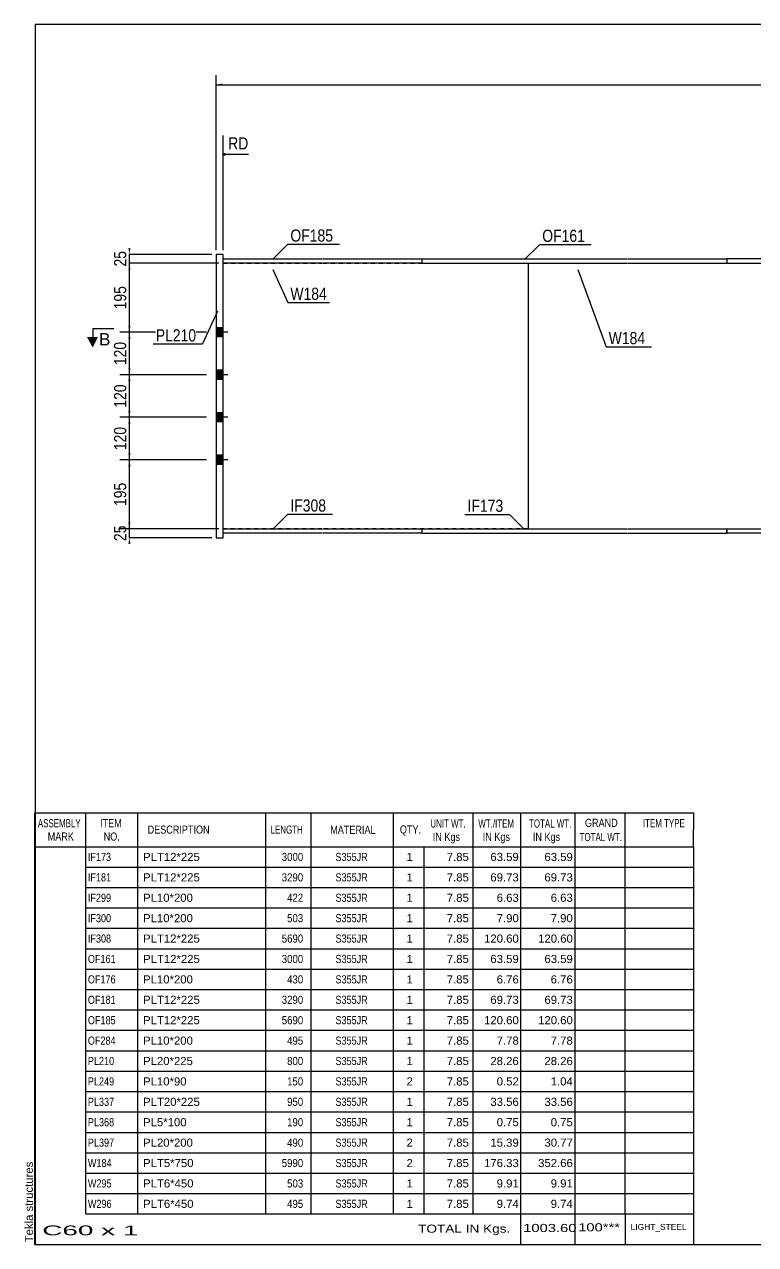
# Model space of a CAD drawing. Header units: millimetres. Extents: x -296 to 116, y -165 to 122.
# Drawn here: x -296.3 to -124.3, y -164.9 to 122.1 of the extents above; entities that cross this region are included whole.
import ezdxf

# ---------------------------------------------------------------- set-up
doc = ezdxf.new("R2010")
doc.units = ezdxf.units.MM
doc.linetypes.add('DXK_LINE_DOT1', pattern=[1.8814, 0.9407, -0.9407])
doc.styles.add('Arial', font='ARIAL.TTF', dxfattribs={"height": 0.2})
doc.styles.add('Arial Narrow', font='ARIALN.TTF', dxfattribs={"height": 0.2})

# ---------------------------------------------------------------- blocks, each defined once
blk = doc.blocks.new('Unknown-622170618-1210')
at = {"color": 5, "linetype": 'Continuous'}
for p, q in [((116.17, 122.15), (-293.83, 122.15)), ((-293.83, 122.15), (-293.83, -164.85)), ((116.17, -164.85), (116.17, 122.15)), ((-293.83, -164.85), (116.17, -164.85))]:
    blk.add_line(p, q, dxfattribs=at)
at = {"color": 174, "linetype": 'Continuous', "style": 'Arial'}
blk.add_text('Tekla structures', height=1.9102, rotation=90, dxfattribs=at).set_placement((-294.33, -164.35))
blk = doc.blocks.new('Part-622170618-11463 - 1436')
at = {"color": 2, "linetype": 'Continuous'}
for p, q in [((-131.05, 2.48), (-131.05, 3.48)), ((-131.05, 3.48), (-107.72, 3.48)), ((-107.62, 3.48), (13.48, 3.48)), ((13.58, 3.48), (49.41, 3.48)), ((49.41, 3.48), (49.41, 2.48)), ((-107.72, 2.48), (-131.05, 2.48)), ((13.48, 2.48), (-107.62, 2.48)), ((49.41, 2.48), (13.58, 2.48))]:
    blk.add_line(p, q, dxfattribs=at)
blk = doc.blocks.new('Part-622170618-11465 - 1436')
at = {"color": 2, "linetype": 'Continuous'}
for p, q in [((-131.05, 66.98), (-131.05, 65.98)), ((-107.72, 66.98), (-131.05, 66.98)), ((13.48, 66.98), (-107.62, 66.98)), ((49.41, 66.98), (13.58, 66.98)), ((49.41, 65.98), (49.41, 66.98)), ((-131.05, 65.98), (-107.72, 65.98)), ((-107.62, 65.98), (13.48, 65.98)), ((13.58, 65.98), (49.41, 65.98))]:
    blk.add_line(p, q, dxfattribs=at)
blk = doc.blocks.new('Part-622170618-11467 - 1436')
at = {"color": 2, "linetype": 'Continuous'}
for p, q in [((-249.58, 2.48), (-249.58, 3.48)), ((-249.58, 3.48), (-226.25, 3.48)), ((-226.15, 3.48), (-202.82, 3.48)), ((-202.82, 3.48), (-202.82, 2.48)), ((-226.25, 2.48), (-249.58, 2.48)), ((-202.82, 2.48), (-226.15, 2.48))]:
    blk.add_line(p, q, dxfattribs=at)
blk = doc.blocks.new('Part-622170618-11459 - 1436')
at = {"color": 2, "linetype": 'Continuous'}
for p, q in [((-202.82, 66.98), (-202.82, 65.98)), ((-202.82, 66.98), (-154.48, 66.98)), ((-154.38, 66.98), (-131.05, 66.98)), ((-131.05, 66.98), (-131.05, 65.98)), ((-202.82, 65.98), (-154.48, 65.98)), ((-154.38, 65.98), (-131.05, 65.98))]:
    blk.add_line(p, q, dxfattribs=at)
blk = doc.blocks.new('Part-622170618-11462 - 1436')
at = {"color": 2, "linetype": 'Continuous'}
for p, q in [((-249.58, 65.98), (-249.58, 66.98)), ((-249.58, 66.98), (-226.25, 66.98)), ((-226.15, 66.98), (-202.82, 66.98)), ((-202.82, 66.98), (-202.82, 65.98)), ((-226.25, 65.98), (-249.58, 65.98)), ((-202.82, 65.98), (-226.15, 65.98))]:
    blk.add_line(p, q, dxfattribs=at)
blk = doc.blocks.new('Part-622170618-11468 - 1436')
at = {"color": 2, "linetype": 'Continuous'}
blk.add_line((-177.82, 65.98), (-177.82, 3.48), dxfattribs=at)
at = {"color": 7, "linetype": 'DXK_LINE_DOT1'}
for p, q in [((-177.82, 65.98), (-154.48, 65.98)), ((-154.38, 65.98), (-107.72, 65.98)), ((-107.62, 65.98), (13.48, 65.98)), ((13.58, 65.98), (49.41, 65.98)), ((49.41, 65.98), (49.41, 3.48)), ((-177.82, 3.48), (-154.48, 3.48)), ((-154.38, 3.48), (-107.72, 3.48)), ((-107.62, 3.48), (13.48, 3.48)), ((13.58, 3.48), (49.41, 3.48))]:
    blk.add_line(p, q, dxfattribs=at)
blk = doc.blocks.new('Part-622170618-11469 - 1436')
at = {"color": 2, "linetype": 'Continuous'}
for p, q in [((-202.82, 3.48), (-202.82, 2.48)), ((-202.82, 3.48), (-154.48, 3.48)), ((-154.38, 3.48), (-131.05, 3.48)), ((-131.05, 3.48), (-131.05, 2.48)), ((-202.82, 2.48), (-154.48, 2.48)), ((-154.38, 2.48), (-131.05, 2.48))]:
    blk.add_line(p, q, dxfattribs=at)
blk = doc.blocks.new('Part-622170618-11472 - 1436')
at = {"color": 2, "linetype": 'Continuous'}
for p, q in [((-249.58, 68.06), (-251.25, 68.06)), ((-251.25, 68.06), (-251.25, 1.4)), ((-249.58, 1.4), (-249.58, 68.06)), ((-251.25, 1.4), (-249.58, 1.4))]:
    blk.add_line(p, q, dxfattribs=at)
blk = doc.blocks.new('Part-622170618-11481 - 1436')
at = {"color": 7, "linetype": 'DXK_LINE_DOT1'}
for p, q in [((-249.58, 65.98), (-226.25, 65.98)), ((-249.58, 3.48), (-249.58, 65.98)), ((-226.15, 65.98), (-177.82, 65.98)), ((-226.25, 3.48), (-249.58, 3.48)), ((-177.82, 3.48), (-226.15, 3.48))]:
    blk.add_line(p, q, dxfattribs=at)
at = {"color": 2, "linetype": 'Continuous'}
blk.add_line((-177.82, 65.98), (-177.82, 3.48), dxfattribs=at)
blk = doc.blocks.new('Bolt-622170618-11482 - 1436')
at = {"linetype": 'Continuous'}
for points in [[(-251.25, 50.81), (-251.25, 48.65), (-249.58, 48.65), (-249.58, 50.81)], [(-251.25, 50.81), (-251.25, 48.65), (-249.58, 48.65), (-249.58, 50.81)], [(-251.25, 40.81), (-251.25, 38.65), (-249.58, 38.65), (-249.58, 40.81)], [(-251.25, 40.81), (-251.25, 38.65), (-249.58, 38.65), (-249.58, 40.81)], [(-251.25, 30.81), (-251.25, 28.65), (-249.58, 28.65), (-249.58, 30.81)], [(-251.25, 30.81), (-251.25, 28.65), (-249.58, 28.65), (-249.58, 30.81)], [(-251.25, 20.81), (-251.25, 18.65), (-249.58, 18.65), (-249.58, 20.81)], [(-251.25, 20.81), (-251.25, 18.65), (-249.58, 18.65), (-249.58, 20.81)]]:
    blk.add_hatch(color=3, dxfattribs=at).paths.add_polyline_path(points)
at = {"color": 3, "linetype": 'Continuous'}
for p, q in [((-249.58, 50.81), (-251.25, 50.81)), ((-249.58, 50.81), (-251.25, 50.81)), ((-248.5, 49.73), (-251.25, 49.73)), ((-248.5, 49.73), (-251.25, 49.73)), ((-249.58, 48.65), (-251.25, 48.65)), ((-249.58, 48.65), (-251.25, 48.65)), ((-249.58, 40.81), (-251.25, 40.81)), ((-249.58, 40.81), (-251.25, 40.81)), ((-248.5, 39.73), (-251.25, 39.73)), ((-248.5, 39.73), (-251.25, 39.73)), ((-249.58, 38.65), (-251.25, 38.65)), ((-249.58, 38.65), (-251.25, 38.65)), ((-249.58, 30.81), (-251.25, 30.81)), ((-249.58, 30.81), (-251.25, 30.81)), ((-248.5, 29.73), (-251.25, 29.73)), ((-248.5, 29.73), (-251.25, 29.73)), ((-249.58, 28.65), (-251.25, 28.65)), ((-249.58, 28.65), (-251.25, 28.65)), ((-249.58, 20.81), (-251.25, 20.81)), ((-249.58, 20.81), (-251.25, 20.81)), ((-248.5, 19.73), (-251.25, 19.73)), ((-248.5, 19.73), (-251.25, 19.73)), ((-249.58, 18.65), (-251.25, 18.65)), ((-249.58, 18.65), (-251.25, 18.65))]:
    blk.add_line(p, q, dxfattribs=at)
blk = doc.blocks.new('StraightDimension-622170618-12787 - 1436')
at = {"linetype": 'Continuous'}
for points in [[(-271.89, 38.23), (-271.64, 39.73), (-271.39, 38.23)], [(-271.39, 31.23), (-271.64, 29.73), (-271.89, 31.23)]]:
    blk.add_hatch(color=7, dxfattribs=at).paths.add_polyline_path(points)
at = {"color": 7, "linetype": 'Continuous'}
for p, q in [((-253.5, 39.73), (-273.89, 39.73)), ((-271.64, 29.73), (-271.64, 39.73)), ((-253.5, 29.73), (-273.89, 29.73))]:
    blk.add_line(p, q, dxfattribs=at)
at = {"color": 0}
blk.add_wipeout([(-271.79, 38.07), (-275.99, 38.07), (-275.99, 31.39), (-271.79, 31.39)], dxfattribs=at)
at = {"color": 3, "style": 'Arial Narrow'}
blk.add_text('120', height=2.863, rotation=90.0002, dxfattribs=at).set_placement((-272.39, 31.99))
blk = doc.blocks.new('StraightDimension-622170618-12788 - 1436')
at = {"linetype": 'Continuous'}
for points in [[(-271.89, 28.23), (-271.64, 29.73), (-271.39, 28.23)], [(-271.39, 21.23), (-271.64, 19.73), (-271.89, 21.23)]]:
    blk.add_hatch(color=7, dxfattribs=at).paths.add_polyline_path(points)
at = {"color": 7, "linetype": 'Continuous'}
for p, q in [((-253.5, 29.73), (-273.89, 29.73)), ((-271.64, 19.73), (-271.64, 29.73)), ((-253.5, 19.73), (-273.89, 19.73))]:
    blk.add_line(p, q, dxfattribs=at)
at = {"color": 0}
blk.add_wipeout([(-271.79, 28.07), (-275.99, 28.07), (-275.99, 21.39), (-271.79, 21.39)], dxfattribs=at)
at = {"color": 3, "style": 'Arial Narrow'}
blk.add_text('120', height=2.863, rotation=90.0002, dxfattribs=at).set_placement((-272.39, 21.99))
blk = doc.blocks.new('StraightDimension-622170618-12785 - 1436')
at = {"linetype": 'Continuous'}
for points in [[(-271.89, 64.48), (-271.64, 65.98), (-271.39, 64.48)], [(-271.39, 51.23), (-271.64, 49.73), (-271.89, 51.23)]]:
    blk.add_hatch(color=7, dxfattribs=at).paths.add_polyline_path(points)
at = {"color": 7, "linetype": 'Continuous'}
for p, q in [((-250.58, 65.98), (-273.89, 65.98)), ((-271.64, 49.73), (-271.64, 65.98)), ((-253.5, 49.73), (-273.89, 49.73))]:
    blk.add_line(p, q, dxfattribs=at)
at = {"color": 0}
blk.add_wipeout([(-271.79, 61.2), (-275.99, 61.2), (-275.99, 54.51), (-271.79, 54.51)], dxfattribs=at)
at = {"color": 3, "style": 'Arial Narrow'}
blk.add_text('195', height=2.863, rotation=90.0002, dxfattribs=at).set_placement((-272.39, 55.11))
blk = doc.blocks.new('StraightDimension-622170618-12784 - 1436')
at = {"linetype": 'Continuous'}
for points in [[(-271.39, 69.56), (-271.64, 68.06), (-271.89, 69.56)], [(-271.89, 64.48), (-271.64, 65.98), (-271.39, 64.48)]]:
    blk.add_hatch(color=7, dxfattribs=at).paths.add_polyline_path(points)
at = {"color": 7, "linetype": 'Continuous'}
for p, q in [((-252.25, 68.06), (-273.89, 68.06)), ((-271.64, 65.98), (-271.64, 68.06)), ((-250.58, 65.98), (-273.89, 65.98))]:
    blk.add_line(p, q, dxfattribs=at)
at = {"color": 0}
blk.add_wipeout([(-271.79, 69.45), (-275.99, 69.45), (-275.99, 64.59), (-271.79, 64.59)], dxfattribs=at)
at = {"color": 3, "style": 'Arial Narrow'}
blk.add_text('25', height=2.863, rotation=90.0002, dxfattribs=at).set_placement((-272.39, 65.19))
blk = doc.blocks.new('StraightDimension-622170618-12790 - 1436')
at = {"linetype": 'Continuous'}
for points in [[(-271.39, 4.98), (-271.64, 3.48), (-271.89, 4.98)], [(-271.89, -0.1), (-271.64, 1.4), (-271.39, -0.1)]]:
    blk.add_hatch(color=7, dxfattribs=at).paths.add_polyline_path(points)
at = {"color": 7, "linetype": 'Continuous'}
for p, q in [((-250.58, 3.48), (-273.89, 3.48)), ((-271.64, 1.4), (-271.64, 3.48)), ((-252.25, 1.4), (-273.89, 1.4))]:
    blk.add_line(p, q, dxfattribs=at)
at = {"color": 0}
blk.add_wipeout([(-271.79, 4.87), (-275.99, 4.87), (-275.99, 0.01), (-271.79, 0.01)], dxfattribs=at)
at = {"color": 3, "style": 'Arial Narrow'}
blk.add_text('25', height=2.863, rotation=90.0002, dxfattribs=at).set_placement((-272.39, 0.61))
blk = doc.blocks.new('StraightDimension-622170618-13610 - 1436')
at = {"linetype": 'Continuous'}
for points in [[(-249.75, 107.72), (-251.25, 107.97), (-249.75, 108.22)], [(48.74, 108.22), (50.24, 107.97), (48.74, 107.72)]]:
    blk.add_hatch(color=7, dxfattribs=at).paths.add_polyline_path(points)
at = {"color": 7, "linetype": 'Continuous'}
for p, q in [((-251.25, 69.06), (-251.25, 110.22)), ((50.24, 75.31), (50.24, 110.22)), ((-251.25, 107.97), (50.24, 107.97))]:
    blk.add_line(p, q, dxfattribs=at)
at = {"color": 0}
blk.add_wipeout([(-95.33, 108.12), (-95.33, 112.32), (-105.67, 112.32), (-105.67, 108.12)], dxfattribs=at)
at = {"color": 3, "style": 'Arial Narrow'}
blk.add_text('12010', height=2.863, dxfattribs=at).set_placement((-105.07, 108.72))
blk = doc.blocks.new('StraightDimension-622170618-12786 - 1436')
at = {"linetype": 'Continuous'}
for points in [[(-271.89, 48.23), (-271.64, 49.73), (-271.39, 48.23)], [(-271.39, 41.23), (-271.64, 39.73), (-271.89, 41.23)]]:
    blk.add_hatch(color=7, dxfattribs=at).paths.add_polyline_path(points)
at = {"color": 7, "linetype": 'Continuous'}
for p, q in [((-253.5, 49.73), (-273.89, 49.73)), ((-271.64, 39.73), (-271.64, 49.73)), ((-253.5, 39.73), (-273.89, 39.73))]:
    blk.add_line(p, q, dxfattribs=at)
at = {"color": 0}
blk.add_wipeout([(-271.79, 48.07), (-275.99, 48.07), (-275.99, 41.39), (-271.79, 41.39)], dxfattribs=at)
at = {"color": 3, "style": 'Arial Narrow'}
blk.add_text('120', height=2.863, rotation=90.0002, dxfattribs=at).set_placement((-272.39, 41.99))
blk = doc.blocks.new('StraightDimension-622170618-12789 - 1436')
at = {"linetype": 'Continuous'}
for points in [[(-271.89, 18.23), (-271.64, 19.73), (-271.39, 18.23)], [(-271.39, 4.98), (-271.64, 3.48), (-271.89, 4.98)]]:
    blk.add_hatch(color=7, dxfattribs=at).paths.add_polyline_path(points)
at = {"color": 7, "linetype": 'Continuous'}
for p, q in [((-253.5, 19.73), (-273.89, 19.73)), ((-271.64, 3.48), (-271.64, 19.73)), ((-250.58, 3.48), (-273.89, 3.48))]:
    blk.add_line(p, q, dxfattribs=at)
at = {"color": 0}
blk.add_wipeout([(-271.79, 14.95), (-275.99, 14.95), (-275.99, 8.26), (-271.79, 8.26)], dxfattribs=at)
at = {"color": 3, "style": 'Arial Narrow'}
blk.add_text('195', height=2.863, rotation=90.0002, dxfattribs=at).set_placement((-272.39, 8.86))
blk = doc.blocks.new('StraightDimension-622170618-13617 - 1436')
at = {"linetype": 'Continuous'}
blk.add_hatch(color=7, dxfattribs=at).paths.add_polyline_path([(-12.44, 91.04), (-10.94, 90.79), (-12.44, 90.54)])
at = {"color": 7, "linetype": 'Continuous'}
for p, q in [((-10.94, 83.81), (-10.94, 95.29)), ((-22.83, 90.79), (-10.94, 90.79))]:
    blk.add_line(p, q, dxfattribs=at)
at = {"color": 0, "linetype": 'Continuous'}
blk.add_wipeout([(-243.05, 92.14), (-243.05, 96.34), (-249, 96.34), (-249, 92.14)], dxfattribs=at)
at = {"color": 7, "linetype": 'Continuous'}
for p, q in [((-249.58, 69.06), (-249.58, 96.04)), ((-249.08, 91.79), (-249.58, 91.54)), ((-249.08, 91.29), (-249.58, 91.54)), ((-243.65, 91.54), (-249.58, 91.54))]:
    blk.add_line(p, q, dxfattribs=at)
at = {"color": 3, "linetype": 'Continuous', "style": 'Arial Narrow'}
blk.add_text('RD', height=2.863, dxfattribs=at).set_placement((-248.4, 92.74))
at = {"color": 0}
blk.add_wipeout([(-11.72, 91.69), (-11.72, 95.89), (-22.06, 95.89), (-22.06, 91.69)], dxfattribs=at)
at = {"color": 3, "style": 'Arial Narrow'}
blk.add_text('10809', height=2.863, dxfattribs=at).set_placement((-21.46, 92.29))
blk = doc.blocks.new('CBS_BOM-622170618-14892')
at = {"color": 7, "linetype": 'Continuous'}
for p, q in [((-293.87, -71.28), (-293.87, -63.28)), ((-293.86, -63.28), (-138.94, -63.28)), ((-281.87, -71.28), (-281.87, -63.28)), ((-269.68, -71.28), (-269.68, -63.28)), ((-239.51, -71.28), (-239.51, -63.28)), ((-228.83, -71.28), (-228.83, -63.28)), ((-209.51, -71.28), (-209.51, -63.28)), ((-190.71, -71.28), (-190.71, -63.28)), ((-179.5, -71.28), (-179.5, -63.28)), ((-166.72, -71.28), (-166.72, -63.28)), ((-154.97, -71.28), (-154.97, -63.28)), ((-138.94, -63.29), (-138.95, -71.27)), ((-293.87, -71.28), (-138.94, -71.28)), ((-293.87, -76.08), (-293.87, -71.28)), ((-281.87, -76.08), (-281.87, -71.28)), ((-269.68, -76.08), (-269.68, -71.28)), ((-239.51, -76.08), (-239.51, -71.28)), ((-228.83, -76.08), (-228.83, -71.28)), ((-209.51, -76.08), (-209.51, -71.28)), ((-202.25, -76.08), (-202.25, -71.28)), ((-190.71, -76.08), (-190.71, -71.28)), ((-179.5, -76.08), (-179.5, -71.28)), ((-166.72, -76.08), (-166.72, -71.28)), ((-154.95, -76.08), (-154.95, -71.28)), ((-138.94, -71.29), (-138.94, -76.08)), ((-293.87, -80.88), (-293.87, -76.08)), ((-281.87, -76.08), (-138.94, -76.08)), ((-281.87, -80.88), (-281.87, -76.08)), ((-269.68, -80.88), (-269.68, -76.08)), ((-239.51, -80.88), (-239.51, -76.08)), ((-228.83, -80.88), (-228.83, -76.08)), ((-209.51, -80.88), (-209.51, -76.08)), ((-202.25, -80.88), (-202.25, -76.08)), ((-190.71, -80.88), (-190.71, -76.08)), ((-179.5, -80.88), (-179.5, -76.08)), ((-166.72, -80.88), (-166.72, -76.08)), ((-154.95, -80.88), (-154.95, -76.08)), ((-138.94, -76.09), (-138.94, -80.88)), ((-293.87, -85.68), (-293.87, -80.88)), ((-281.87, -80.88), (-138.94, -80.88)), ((-281.87, -85.68), (-281.87, -80.88)), ((-269.68, -85.68), (-269.68, -80.88)), ((-239.51, -85.68), (-239.51, -80.88)), ((-228.83, -85.68), (-228.83, -80.88)), ((-209.51, -85.68), (-209.51, -80.88)), ((-202.25, -85.68), (-202.25, -80.88)), ((-190.71, -85.68), (-190.71, -80.88)), ((-179.5, -85.68), (-179.5, -80.88)), ((-166.72, -85.68), (-166.72, -80.88)), ((-154.95, -85.68), (-154.95, -80.88)), ((-138.94, -80.89), (-138.94, -85.68)), ((-293.87, -90.48), (-293.87, -85.68)), ((-281.87, -85.68), (-138.94, -85.68)), ((-281.87, -90.48), (-281.87, -85.68)), ((-269.68, -90.48), (-269.68, -85.68)), ((-239.51, -90.48), (-239.51, -85.68)), ((-228.83, -90.48), (-228.83, -85.68)), ((-209.51, -90.48), (-209.51, -85.68)), ((-202.25, -90.48), (-202.25, -85.68)), ((-190.71, -90.48), (-190.71, -85.68)), ((-179.5, -90.48), (-179.5, -85.68)), ((-166.72, -90.48), (-166.72, -85.68)), ((-154.95, -90.48), (-154.95, -85.68)), ((-138.94, -85.69), (-138.94, -90.48)), ((-293.87, -95.28), (-293.87, -90.48)), ((-281.87, -90.48), (-138.94, -90.48)), ((-281.87, -95.28), (-281.87, -90.48)), ((-269.68, -95.28), (-269.68, -90.48)), ((-239.51, -95.28), (-239.51, -90.48)), ((-228.83, -95.28), (-228.83, -90.48)), ((-209.51, -95.28), (-209.51, -90.48)), ((-202.25, -95.28), (-202.25, -90.48)), ((-190.71, -95.28), (-190.71, -90.48)), ((-179.5, -95.28), (-179.5, -90.48)), ((-166.72, -95.28), (-166.72, -90.48)), ((-154.95, -95.28), (-154.95, -90.48)), ((-138.94, -90.49), (-138.94, -95.28)), ((-293.87, -100.08), (-293.87, -95.28)), ((-281.87, -95.28), (-138.94, -95.28)), ((-281.87, -100.08), (-281.87, -95.28)), ((-269.68, -100.08), (-269.68, -95.28)), ((-239.51, -100.08), (-239.51, -95.28)), ((-228.83, -100.08), (-228.83, -95.28)), ((-209.51, -100.08), (-209.51, -95.28)), ((-202.25, -100.08), (-202.25, -95.28)), ((-190.71, -100.08), (-190.71, -95.28)), ((-179.5, -100.08), (-179.5, -95.28)), ((-166.72, -100.08), (-166.72, -95.28)), ((-154.95, -100.08), (-154.95, -95.28)), ((-138.94, -95.29), (-138.94, -100.08)), ((-293.87, -104.88), (-293.87, -100.08)), ((-281.87, -100.08), (-138.94, -100.08)), ((-281.87, -104.88), (-281.87, -100.08)), ((-269.68, -104.88), (-269.68, -100.08)), ((-239.51, -104.88), (-239.51, -100.08)), ((-228.83, -104.88), (-228.83, -100.08)), ((-209.51, -104.88), (-209.51, -100.08)), ((-202.25, -104.88), (-202.25, -100.08)), ((-190.71, -104.88), (-190.71, -100.08)), ((-179.5, -104.88), (-179.5, -100.08)), ((-166.72, -104.88), (-166.72, -100.08)), ((-154.95, -104.88), (-154.95, -100.08)), ((-138.94, -100.09), (-138.94, -104.88)), ((-293.87, -109.68), (-293.87, -104.88)), ((-281.87, -104.88), (-138.94, -104.88)), ((-281.87, -109.68), (-281.87, -104.88)), ((-269.68, -109.68), (-269.68, -104.88)), ((-239.51, -109.68), (-239.51, -104.88)), ((-228.83, -109.68), (-228.83, -104.88)), ((-209.51, -109.68), (-209.51, -104.88)), ((-202.25, -109.68), (-202.25, -104.88)), ((-190.71, -109.68), (-190.71, -104.88)), ((-179.5, -109.68), (-179.5, -104.88)), ((-166.72, -109.68), (-166.72, -104.88)), ((-154.95, -109.68), (-154.95, -104.88)), ((-138.94, -104.89), (-138.94, -109.68)), ((-293.87, -114.48), (-293.87, -109.68)), ((-281.87, -109.68), (-138.94, -109.68)), ((-281.87, -114.48), (-281.87, -109.68)), ((-269.68, -114.48), (-269.68, -109.68)), ((-239.51, -114.48), (-239.51, -109.68)), ((-228.83, -114.48), (-228.83, -109.68)), ((-209.51, -114.48), (-209.51, -109.68)), ((-202.25, -114.48), (-202.25, -109.68)), ((-190.71, -114.48), (-190.71, -109.68)), ((-179.5, -114.48), (-179.5, -109.68)), ((-166.72, -114.48), (-166.72, -109.68)), ((-154.95, -114.48), (-154.95, -109.68)), ((-138.94, -109.69), (-138.94, -114.48)), ((-293.87, -119.28), (-293.87, -114.48)), ((-281.87, -114.48), (-138.94, -114.48)), ((-281.87, -119.28), (-281.87, -114.48)), ((-269.68, -119.28), (-269.68, -114.48)), ((-239.51, -119.28), (-239.51, -114.48)), ((-228.83, -119.28), (-228.83, -114.48)), ((-209.51, -119.28), (-209.51, -114.48)), ((-202.25, -119.28), (-202.25, -114.48)), ((-190.71, -119.28), (-190.71, -114.48)), ((-179.5, -119.28), (-179.5, -114.48)), ((-166.72, -119.28), (-166.72, -114.48)), ((-154.95, -119.28), (-154.95, -114.48)), ((-138.94, -114.49), (-138.94, -119.28)), ((-293.87, -124.08), (-293.87, -119.28)), ((-281.87, -119.28), (-138.94, -119.28)), ((-281.87, -124.08), (-281.87, -119.28)), ((-269.68, -124.08), (-269.68, -119.28)), ((-239.51, -124.08), (-239.51, -119.28)), ((-228.83, -124.08), (-228.83, -119.28)), ((-209.51, -124.08), (-209.51, -119.28)), ((-202.25, -124.08), (-202.25, -119.28)), ((-190.71, -124.08), (-190.71, -119.28)), ((-179.5, -124.08), (-179.5, -119.28)), ((-166.72, -124.08), (-166.72, -119.28)), ((-154.95, -124.08), (-154.95, -119.28)), ((-138.94, -119.29), (-138.94, -124.08)), ((-293.87, -128.88), (-293.87, -124.08)), ((-281.87, -124.08), (-138.94, -124.08)), ((-281.87, -128.88), (-281.87, -124.08)), ((-269.68, -128.88), (-269.68, -124.08)), ((-239.51, -128.88), (-239.51, -124.08)), ((-228.83, -128.88), (-228.83, -124.08)), ((-209.51, -128.88), (-209.51, -124.08)), ((-202.25, -128.88), (-202.25, -124.08)), ((-190.71, -128.88), (-190.71, -124.08)), ((-179.5, -128.88), (-179.5, -124.08)), ((-166.72, -128.88), (-166.72, -124.08)), ((-154.95, -128.88), (-154.95, -124.08)), ((-138.94, -124.09), (-138.94, -128.88)), ((-293.87, -133.68), (-293.87, -128.88)), ((-281.87, -128.88), (-138.94, -128.88)), ((-281.87, -133.68), (-281.87, -128.88)), ((-269.68, -133.68), (-269.68, -128.88)), ((-239.51, -133.68), (-239.51, -128.88)), ((-228.83, -133.68), (-228.83, -128.88)), ((-209.51, -133.68), (-209.51, -128.88)), ((-202.25, -133.68), (-202.25, -128.88)), ((-190.71, -133.68), (-190.71, -128.88)), ((-179.5, -133.68), (-179.5, -128.88)), ((-166.72, -133.68), (-166.72, -128.88)), ((-154.95, -133.68), (-154.95, -128.88)), ((-138.94, -128.89), (-138.94, -133.68)), ((-293.87, -138.48), (-293.87, -133.68)), ((-281.87, -133.68), (-138.94, -133.68)), ((-281.87, -138.48), (-281.87, -133.68)), ((-269.68, -138.48), (-269.68, -133.68)), ((-239.51, -138.48), (-239.51, -133.68)), ((-228.83, -138.48), (-228.83, -133.68)), ((-209.51, -138.48), (-209.51, -133.68)), ((-202.25, -138.48), (-202.25, -133.68)), ((-190.71, -138.48), (-190.71, -133.68)), ((-179.5, -138.48), (-179.5, -133.68)), ((-166.72, -138.48), (-166.72, -133.68)), ((-154.95, -138.48), (-154.95, -133.68)), ((-138.94, -133.69), (-138.94, -138.48)), ((-293.87, -143.28), (-293.87, -138.48)), ((-281.87, -138.48), (-138.94, -138.48)), ((-281.87, -143.28), (-281.87, -138.48)), ((-269.68, -143.28), (-269.68, -138.48)), ((-239.51, -143.28), (-239.51, -138.48)), ((-228.83, -143.28), (-228.83, -138.48)), ((-209.51, -143.28), (-209.51, -138.48)), ((-202.25, -143.28), (-202.25, -138.48)), ((-190.71, -143.28), (-190.71, -138.48)), ((-179.5, -143.28), (-179.5, -138.48)), ((-166.72, -143.28), (-166.72, -138.48)), ((-154.95, -143.28), (-154.95, -138.48)), ((-138.94, -138.49), (-138.94, -143.28)), ((-293.87, -148.08), (-293.87, -143.28)), ((-281.87, -143.28), (-138.94, -143.28)), ((-281.87, -148.08), (-281.87, -143.28)), ((-269.68, -148.08), (-269.68, -143.28)), ((-239.51, -148.08), (-239.51, -143.28)), ((-228.83, -148.08), (-228.83, -143.28)), ((-209.51, -148.08), (-209.51, -143.28)), ((-202.25, -148.08), (-202.25, -143.28)), ((-190.71, -148.08), (-190.71, -143.28)), ((-179.5, -148.08), (-179.5, -143.28)), ((-166.72, -148.08), (-166.72, -143.28)), ((-154.95, -148.08), (-154.95, -143.28)), ((-138.94, -143.29), (-138.94, -148.08)), ((-293.87, -152.88), (-293.87, -148.08)), ((-281.87, -148.08), (-138.94, -148.08)), ((-281.87, -152.88), (-281.87, -148.08)), ((-269.68, -152.88), (-269.68, -148.08)), ((-239.51, -152.88), (-239.51, -148.08)), ((-228.83, -152.88), (-228.83, -148.08)), ((-209.51, -152.88), (-209.51, -148.08)), ((-202.25, -152.88), (-202.25, -148.08)), ((-190.71, -152.88), (-190.71, -148.08)), ((-179.5, -152.88), (-179.5, -148.08)), ((-166.72, -152.88), (-166.72, -148.08)), ((-154.95, -152.88), (-154.95, -148.08)), ((-138.94, -148.09), (-138.94, -152.88)), ((-293.87, -157.68), (-293.87, -152.88)), ((-281.87, -152.88), (-138.94, -152.88)), ((-281.87, -157.68), (-281.87, -152.88)), ((-269.68, -157.68), (-269.68, -152.88)), ((-239.51, -157.68), (-239.51, -152.88)), ((-228.83, -157.68), (-228.83, -152.88)), ((-209.51, -157.68), (-209.51, -152.88)), ((-202.25, -157.68), (-202.25, -152.88)), ((-190.71, -157.68), (-190.71, -152.88)), ((-179.5, -157.68), (-179.5, -152.88)), ((-166.72, -157.68), (-166.72, -152.88)), ((-154.95, -157.68), (-154.95, -152.88)), ((-138.94, -152.89), (-138.94, -157.68)), ((-293.87, -164.88), (-293.87, -157.7)), ((-281.87, -157.68), (-138.94, -157.68)), ((-179.5, -164.88), (-179.5, -157.7)), ((-166.72, -164.88), (-166.72, -157.7)), ((-154.91, -164.88), (-154.91, -157.7)), ((-138.94, -157.68), (-138.94, -164.88)), ((-293.87, -164.88), (-138.94, -164.88))]:
    blk.add_line(p, q, dxfattribs=at)
at = {"color": 3, "linetype": 'Continuous', "style": 'Arial'}
for s, height, width, p in [('ASSEMBLY', 1.91, 0.7, (-293.18, -66.71)), ('ITEM', 1.91, 0.8, (-278.54, -66.71)), ('UNIT WT.', 1.91, 0.7, (-200.82, -66.78)), ('WT./ITEM', 1.91, 0.7, (-189.53, -66.78)), ('TOTAL WT.', 1.91, 0.7, (-177.6, -66.78)), ('GRAND', 1.91, 0.8, (-164.44, -66.63)), ('ITEM TYPE', 1.91, 0.7, (-150.81, -66.7)), ('MARK', 1.91, 0.8, (-290.86, -69.85)), ('NO.', 1.91, 0.8, (-277.68, -69.85)), ('DESCRIPTION', 1.9102, 0.8, (-267.35, -68.22)), ('LENGTH', 1.91, 0.7, (-238.41, -68.22)), ('MATERIAL', 1.91, 0.8, (-224.38, -68.26)), ('QTY.', 1.91, 0.8, (-207.99, -68.18)), ('IN Kgs', 1.91, 0.8, (-200.25, -69.92)), ('IN Kgs', 1.91, 0.8, (-188.49, -69.92)), ('IN Kgs', 1.91, 0.8, (-176.7, -69.92)), ('TOTAL WT.', 1.91, 0.7, (-165.7, -69.97))]:
    blk.add_text(s, height=height, dxfattribs=dict(at, width=width)).set_placement(p)
at = {"color": 7, "linetype": 'Continuous', "style": 'Arial'}
for s, width, p in [('IF173', 0.8, (-281.41, -74.65)), ('3000', 0.85, (-235.79, -74.65)), ('S355JR', 0.8, (-223.15, -74.65)), ('IF181', 0.8, (-281.41, -79.45)), ('3290', 0.85, (-235.79, -79.45)), ('S355JR', 0.8, (-223.15, -79.45)), ('IF299', 0.8, (-281.41, -84.25)), ('422', 0.85, (-234.53, -84.25)), ('S355JR', 0.8, (-223.15, -84.25)), ('IF300', 0.8, (-281.41, -89.05)), ('503', 0.85, (-234.53, -89.05)), ('S355JR', 0.8, (-223.15, -89.05)), ('IF308', 0.8, (-281.41, -93.85)), ('5690', 0.85, (-235.79, -93.85)), ('S355JR', 0.8, (-223.15, -93.85)), ('OF161', 0.8, (-281.41, -98.65)), ('3000', 0.85, (-235.79, -98.65)), ('S355JR', 0.8, (-223.15, -98.65)), ('OF176', 0.8, (-281.41, -103.45)), ('430', 0.85, (-234.53, -103.45)), ('S355JR', 0.8, (-223.15, -103.45)), ('OF181', 0.8, (-281.41, -108.25)), ('3290', 0.85, (-235.79, -108.25)), ('S355JR', 0.8, (-223.15, -108.25)), ('OF185', 0.8, (-281.41, -113.05)), ('5690', 0.85, (-235.79, -113.05)), ('S355JR', 0.8, (-223.15, -113.05)), ('OF284', 0.8, (-281.41, -117.85)), ('495', 0.85, (-234.53, -117.85)), ('S355JR', 0.8, (-223.15, -117.85)), ('PL210', 0.8, (-281.41, -122.65)), ('800', 0.85, (-234.53, -122.65)), ('S355JR', 0.8, (-223.15, -122.65)), ('PL249', 0.8, (-281.41, -127.45)), ('150', 0.85, (-234.53, -127.45)), ('S355JR', 0.8, (-223.15, -127.45)), ('PL337', 0.8, (-281.41, -132.25)), ('950', 0.85, (-234.53, -132.25)), ('S355JR', 0.8, (-223.15, -132.25)), ('PL368', 0.8, (-281.41, -137.05)), ('190', 0.85, (-234.53, -137.05)), ('S355JR', 0.8, (-223.15, -137.05)), ('PL397', 0.8, (-281.41, -141.85)), ('490', 0.85, (-234.53, -141.85)), ('S355JR', 0.8, (-223.15, -141.85)), ('W184', 0.8, (-281.41, -146.65)), ('5990', 0.85, (-235.79, -146.65)), ('S355JR', 0.8, (-223.15, -146.65)), ('W295', 0.8, (-281.41, -151.45)), ('503', 0.85, (-234.53, -151.45)), ('S355JR', 0.8, (-223.15, -151.45)), ('W296', 0.8, (-281.41, -156.25)), ('495', 0.85, (-234.53, -156.25)), ('S355JR', 0.8, (-223.15, -156.25))]:
    blk.add_text(s, height=1.91, dxfattribs=dict(at, width=width)).set_placement(p)
for s, p in [('PLT12*225', (-268.42, -74.65)), ('1', (-206.43, -74.65)), ('7.85', (-196.96, -74.65)), ('63.59', (-186.7, -74.65)), ('63.59', (-173.98, -74.65)), ('PLT12*225', (-268.42, -79.45)), ('1', (-206.43, -79.45)), ('7.85', (-196.96, -79.45)), ('69.73', (-186.7, -79.45)), ('69.73', (-173.98, -79.45)), ('PL10*200', (-268.42, -84.25)), ('1', (-206.43, -84.25)), ('7.85', (-196.96, -84.25)), ('6.63', (-185.21, -84.25)), ('6.63', (-172.5, -84.25)), ('PL10*200', (-268.42, -89.05)), ('1', (-206.43, -89.05)), ('7.85', (-196.96, -89.05)), ('7.90', (-185.21, -89.05)), ('7.90', (-172.5, -89.05)), ('PLT12*225', (-268.42, -93.85)), ('1', (-206.43, -93.85)), ('7.85', (-196.96, -93.85)), ('120.60', (-188.18, -93.85)), ('120.60', (-175.46, -93.85)), ('PLT12*225', (-268.42, -98.65)), ('1', (-206.43, -98.65)), ('7.85', (-196.96, -98.65)), ('63.59', (-186.7, -98.65)), ('63.59', (-173.98, -98.65)), ('PL10*200', (-268.42, -103.45)), ('1', (-206.43, -103.45)), ('7.85', (-196.96, -103.45)), ('6.76', (-185.21, -103.45)), ('6.76', (-172.5, -103.45)), ('PLT12*225', (-268.42, -108.25)), ('1', (-206.43, -108.25)), ('7.85', (-196.96, -108.25)), ('69.73', (-186.7, -108.25)), ('69.73', (-173.98, -108.25)), ('PLT12*225', (-268.42, -113.05)), ('1', (-206.43, -113.05)), ('7.85', (-196.96, -113.05)), ('120.60', (-188.18, -113.05)), ('120.60', (-175.46, -113.05)), ('PL10*200', (-268.42, -117.85)), ('1', (-206.43, -117.85)), ('7.85', (-196.96, -117.85)), ('7.78', (-185.21, -117.85)), ('7.78', (-172.5, -117.85)), ('PL20*225', (-268.42, -122.65)), ('1', (-206.43, -122.65)), ('7.85', (-196.96, -122.65)), ('28.26', (-186.7, -122.65)), ('28.26', (-173.98, -122.65)), ('PL10*90', (-268.42, -127.45)), ('2', (-206.43, -127.45)), ('7.85', (-196.96, -127.45)), ('0.52', (-185.21, -127.45)), ('1.04', (-172.5, -127.45)), ('PLT20*225', (-268.42, -132.25)), ('1', (-206.43, -132.25)), ('7.85', (-196.96, -132.25)), ('33.56', (-186.7, -132.25)), ('33.56', (-173.98, -132.25)), ('PL5*100', (-268.42, -137.05)), ('1', (-206.43, -137.05)), ('7.85', (-196.96, -137.05)), ('0.75', (-185.21, -137.05)), ('0.75', (-172.5, -137.05)), ('PL20*200', (-268.42, -141.85)), ('2', (-206.43, -141.85)), ('7.85', (-196.96, -141.85)), ('15.39', (-186.7, -141.85)), ('30.77', (-173.98, -141.85)), ('PLT5*750', (-268.42, -146.65)), ('2', (-206.43, -146.65)), ('7.85', (-196.96, -146.65)), ('176.33', (-188.18, -146.65)), ('352.66', (-175.46, -146.65)), ('PLT6*450', (-268.42, -151.45)), ('1', (-206.43, -151.45)), ('7.85', (-196.96, -151.45)), ('9.91', (-185.21, -151.45)), ('9.91', (-172.5, -151.45)), ('PLT6*450', (-268.42, -156.25)), ('1', (-206.43, -156.25)), ('7.85', (-196.96, -156.25)), ('9.74', (-185.21, -156.25)), ('9.74', (-172.5, -156.25))]:
    blk.add_text(s, height=1.91, dxfattribs=at).set_placement(p)
at = {"color": 6, "linetype": 'Continuous', "style": 'Arial'}
for s, height, width, p in [('C60 x 1', 2.292, 2.05, (-292.14, -162.69)), ('TOTAL IN Kgs.', 1.9102, 1.2, (-203.71, -162.09)), ('1003.60', 1.91, 1.3, (-178.98, -161.93)), ('100***', 1.91, 1.3, (-166.04, -161.77))]:
    blk.add_text(s, height=height, dxfattribs=dict(at, width=width)).set_placement(p)
blk.add_text('LIGHT_STEEL', height=1.4135, dxfattribs=at).set_placement((-153.69, -161.43))
blk = doc.blocks.new('Mark-622170618-12547 - 1436')
at = {"color": 7, "linetype": 'Continuous'}
blk.add_line((-178.63, 3.35), (-182.16, 6.89), dxfattribs=at)
at = {"color": 0}
blk.add_wipeout([(-183.66, 7.49), (-183.66, 10.49), (-192.07, 10.49), (-192.07, 7.49)], dxfattribs=at)
blk.add_wipeout([(-183.66, 7.49), (-183.66, 10.49), (-192.07, 10.49), (-192.07, 7.49)], dxfattribs=at)
at = {"color": 7, "linetype": 'Continuous'}
blk.add_line((-192.67, 6.89), (-182.16, 6.89), dxfattribs=at)
at = {"color": 3, "style": 'Arial Narrow'}
blk.add_text('IF173', height=2.863, dxfattribs=at).set_placement((-192.07, 7.49))
blk = doc.blocks.new('Mark-622170618-12565 - 1436')
at = {"color": 0}
blk.add_wipeout([(-225.17, 57.35), (-225.17, 60.35), (-233.76, 60.35), (-233.76, 57.35)], dxfattribs=at)
blk.add_wipeout([(-225.17, 57.35), (-225.17, 60.35), (-233.76, 60.35), (-233.76, 57.35)], dxfattribs=at)
at = {"color": 7, "linetype": 'Continuous'}
for p, q in [((-237.9, 64.48), (-234.36, 56.75)), ((-234.36, 56.75), (-224.57, 56.75))]:
    blk.add_line(p, q, dxfattribs=at)
at = {"color": 3, "style": 'Arial Narrow'}
blk.add_text('W184', height=2.863, dxfattribs=at).set_placement((-233.76, 57.35))
blk = doc.blocks.new('Mark-622170618-12532 - 1436')
at = {"color": 0}
blk.add_wipeout([(-223.71, 71.05), (-223.71, 74.05), (-233.76, 74.05), (-233.76, 71.05)], dxfattribs=at)
blk.add_wipeout([(-223.71, 71.05), (-223.71, 74.05), (-233.76, 74.05), (-233.76, 71.05)], dxfattribs=at)
at = {"color": 7, "linetype": 'Continuous'}
for p, q in [((-237.9, 66.92), (-234.36, 70.45)), ((-234.36, 70.45), (-222.21, 70.45))]:
    blk.add_line(p, q, dxfattribs=at)
at = {"color": 3, "style": 'Arial Narrow'}
blk.add_text('OF185', height=2.863, dxfattribs=at).set_placement((-233.76, 71.05))
blk = doc.blocks.new('Mark-622170618-12529 - 1436')
at = {"color": 0}
blk.add_wipeout([(-164.45, 70.99), (-164.45, 73.99), (-174.49, 73.99), (-174.49, 70.99)], dxfattribs=at)
blk.add_wipeout([(-164.45, 70.99), (-164.45, 73.99), (-174.49, 73.99), (-174.49, 70.99)], dxfattribs=at)
at = {"color": 7, "linetype": 'Continuous'}
for p, q in [((-178.63, 66.85), (-175.09, 70.39)), ((-175.09, 70.39), (-162.95, 70.39))]:
    blk.add_line(p, q, dxfattribs=at)
at = {"color": 3, "style": 'Arial Narrow'}
blk.add_text('OF161', height=2.863, dxfattribs=at).set_placement((-174.49, 70.99))
blk = doc.blocks.new('Mark-622170618-12541 - 1436')
at = {"color": 0}
blk.add_wipeout([(-225.36, 7.55), (-225.36, 10.55), (-233.76, 10.55), (-233.76, 7.55)], dxfattribs=at)
blk.add_wipeout([(-225.36, 7.55), (-225.36, 10.55), (-233.76, 10.55), (-233.76, 7.55)], dxfattribs=at)
at = {"color": 7, "linetype": 'Continuous'}
for p, q in [((-237.9, 3.42), (-234.36, 6.95)), ((-234.36, 6.95), (-223.86, 6.95))]:
    blk.add_line(p, q, dxfattribs=at)
at = {"color": 3, "style": 'Arial Narrow'}
blk.add_text('IF308', height=2.863, dxfattribs=at).set_placement((-233.76, 7.55))
blk = doc.blocks.new('Mark-622170618-12544 - 1436')
at = {"color": 0}
blk.add_wipeout([(-150.27, 46.93), (-150.27, 49.93), (-158.86, 49.93), (-158.86, 46.93)], dxfattribs=at)
blk.add_wipeout([(-150.27, 46.93), (-150.27, 49.93), (-158.86, 49.93), (-158.86, 46.93)], dxfattribs=at)
at = {"color": 7, "linetype": 'Continuous'}
for p, q in [((-166.13, 64.48), (-159.46, 46.33)), ((-159.46, 46.33), (-148.77, 46.33))]:
    blk.add_line(p, q, dxfattribs=at)
at = {"color": 3, "style": 'Arial Narrow'}
blk.add_text('W184', height=2.863, dxfattribs=at).set_placement((-158.86, 46.93))
blk = doc.blocks.new('Mark-622170618-12550 - 1436')
at = {"color": 7, "linetype": 'Continuous'}
blk.add_line((-250.89, 54.71), (-254.43, 46.97), dxfattribs=at)
at = {"color": 0}
blk.add_wipeout([(-255.93, 47.57), (-255.93, 50.57), (-265.43, 50.57), (-265.43, 47.57)], dxfattribs=at)
blk.add_wipeout([(-255.93, 47.57), (-255.93, 50.57), (-265.43, 50.57), (-265.43, 47.57)], dxfattribs=at)
at = {"color": 7, "linetype": 'Continuous'}
blk.add_line((-266.03, 46.97), (-254.43, 46.97), dxfattribs=at)
at = {"color": 3, "style": 'Arial Narrow'}
blk.add_text('PL210', height=2.863, dxfattribs=at).set_placement((-265.43, 47.57))
blk = doc.blocks.new('SectionMark-622170618-13946 - 1436')
at = {"color": 7, "linetype": 'Continuous'}
for p, q in [((-280.27, 50.65), (-280.27, 48.65)), ((81.82, 50.65), (81.82, 48.65))]:
    blk.add_line(p, q, dxfattribs=at)
at = {"color": 0, "linetype": 'Continuous'}
for points in [[(-276.11, 46.65), (-276.11, 49.65), (-278.77, 49.65), (-278.77, 46.65)], [(80.32, 46.65), (80.32, 49.65), (77.65, 49.65), (77.65, 46.65)]]:
    blk.add_wipeout(points, dxfattribs=at)
at = {"linetype": 'Continuous'}
for points in [[(-279.02, 48.65), (-280.27, 46.15), (-281.65, 48.65)], [(83.07, 48.65), (81.82, 46.15), (80.44, 48.65)]]:
    blk.add_hatch(color=7, dxfattribs=at).paths.add_polyline_path(points)
at = {"color": 7, "linetype": 'Continuous'}
for p, q in [((-280.27, 50.65), (-275.27, 50.65)), ((81.82, 50.65), (76.82, 50.65))]:
    blk.add_line(p, q, dxfattribs=at)
at = {"color": 136, "linetype": 'Continuous', "style": 'Arial'}
for p in [(-278.77, 46.65), (77.65, 46.65)]:
    blk.add_text('B', height=2.87, dxfattribs=at).set_placement(p)

msp = doc.modelspace()

# ---------------------------------------------------------------- block references
for name in ['Unknown-622170618-1210', 'Part-622170618-11472 - 1436', 'Part-622170618-11462 - 1436', 'Part-622170618-11459 - 1436', 'Part-622170618-11465 - 1436', 'Part-622170618-11481 - 1436', 'Part-622170618-11468 - 1436', 'Bolt-622170618-11482 - 1436', 'Part-622170618-11467 - 1436', 'Part-622170618-11469 - 1436', 'Part-622170618-11463 - 1436', 'CBS_BOM-622170618-14892']:
    msp.add_blockref(name, (0, 0))

# ---------------------------------------------------------------- next in the draw order: block references
for name in ['StraightDimension-622170618-12785 - 1436', 'Mark-622170618-12565 - 1436', 'Mark-622170618-12544 - 1436', 'StraightDimension-622170618-12787 - 1436', 'Mark-622170618-12541 - 1436', 'Mark-622170618-12547 - 1436', 'StraightDimension-622170618-12790 - 1436']:
    msp.add_blockref(name, (0, 0))

# ---------------------------------------------------------------- next in the draw order: block references
for name in ['StraightDimension-622170618-12784 - 1436', 'StraightDimension-622170618-12786 - 1436', 'StraightDimension-622170618-12788 - 1436']:
    msp.add_blockref(name, (0, 0))

# ---------------------------------------------------------------- next in the draw order: block references
for name in ['StraightDimension-622170618-13610 - 1436', 'Mark-622170618-12550 - 1436', 'StraightDimension-622170618-12789 - 1436']:
    msp.add_blockref(name, (0, 0))

# ---------------------------------------------------------------- next in the draw order: block references
for name in ['StraightDimension-622170618-13617 - 1436', 'SectionMark-622170618-13946 - 1436']:
    msp.add_blockref(name, (0, 0))

# ---------------------------------------------------------------- next in the draw order: block references
for name in ['Mark-622170618-12532 - 1436', 'Mark-622170618-12529 - 1436']:
    msp.add_blockref(name, (0, 0))

doc.saveas('drawing.dxf')
